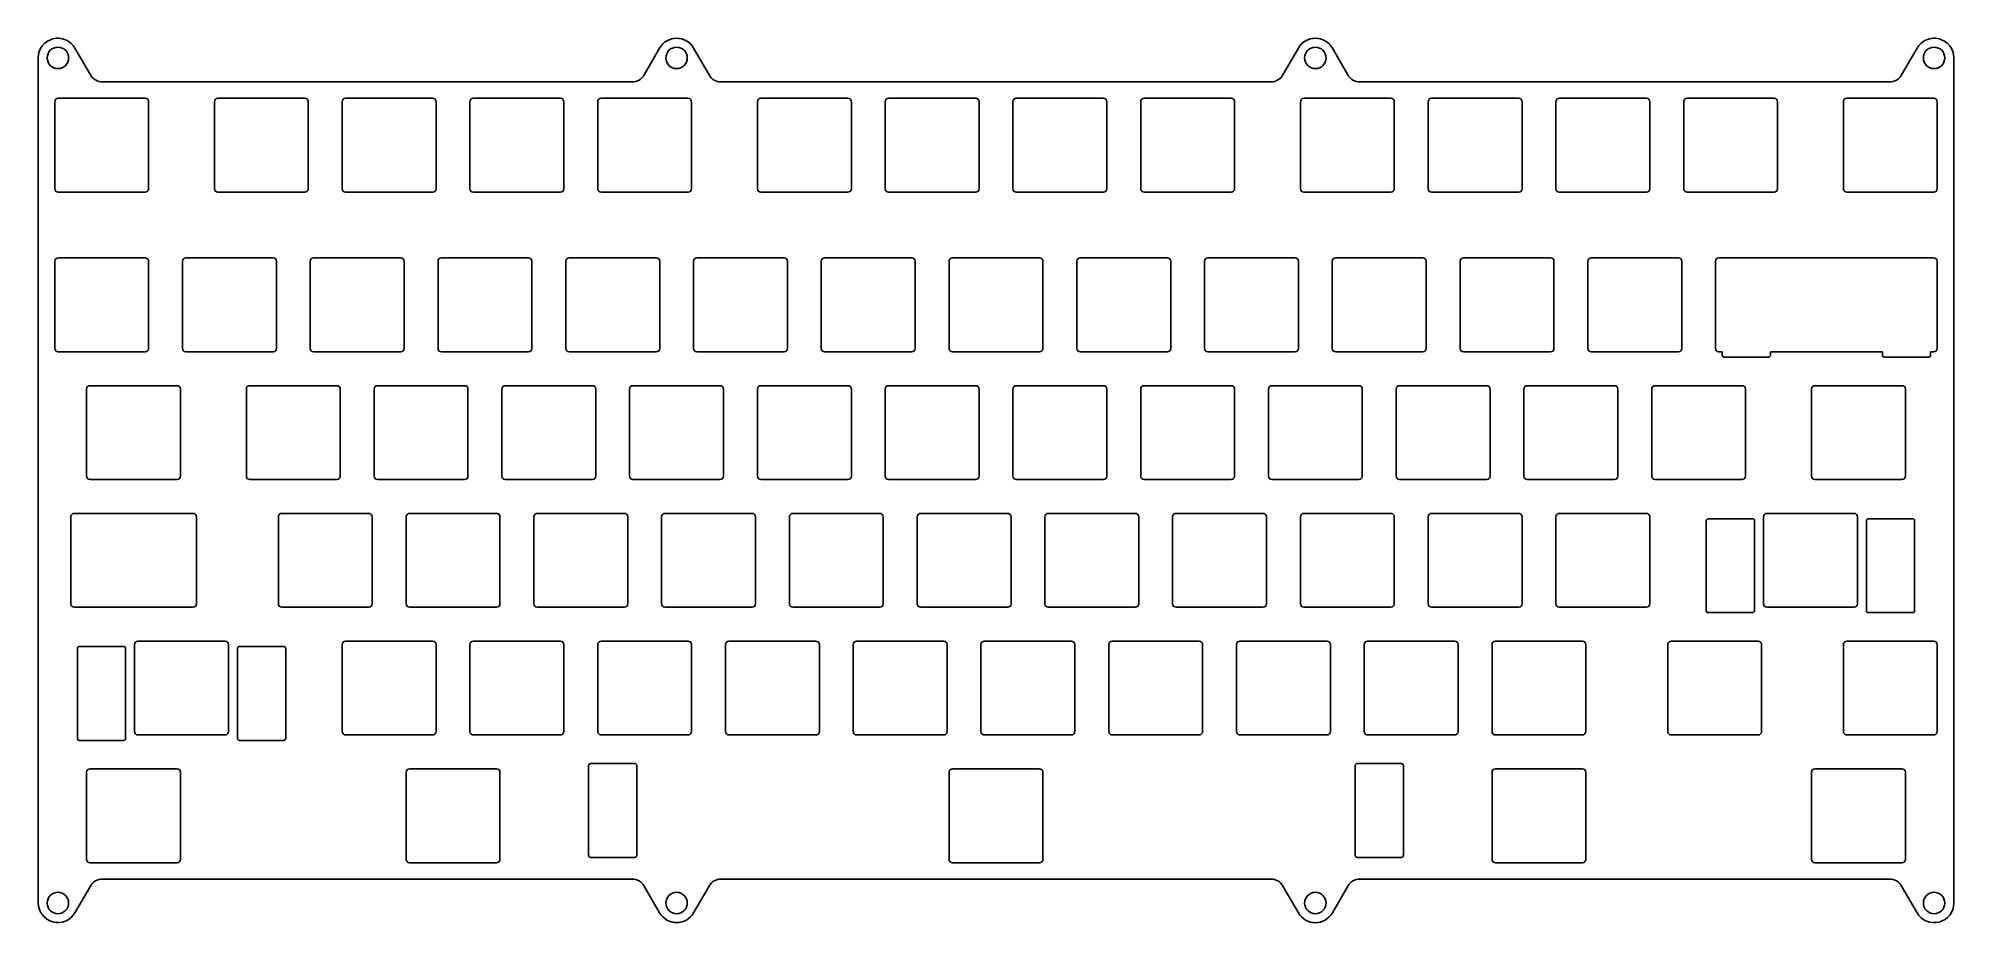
# Model space of a CAD drawing. Header units: millimetres. Extents: x -9 to 276, y -92 to 40.
import ezdxf

# ---------------------------------------------------------------- set-up
doc = ezdxf.new("R2010")
doc.units = ezdxf.units.MM

msp = doc.modelspace()

# ---------------------------------------------------------------- linework, layer by layer
at = {"color": 7, "linetype": 'Continuous', "lineweight": 25}
for p, q in [((-3.99, 38.3), (-1.68, 34.3)), ((83.19, 38.3), (80.88, 34.3)), ((88.26, 38.3), (90.57, 34.3)), ((178.44, 38.3), (176.13, 34.3)), ((183.51, 38.3), (185.82, 34.3)), ((270.69, 38.3), (268.38, 34.3)), ((-9.45, 36.84), (-9.45, -89.22)), ((276.15, 36.84), (276.15, -89.22)), ((0.11, 33.26), (79.09, 33.26)), ((92.36, 33.26), (174.34, 33.26)), ((187.61, 33.26), (266.59, 33.26)), ((-7, 30.31), (-7, 17.31)), ((6.5, 30.81), (-6.5, 30.81)), ((7, 17.31), (7, 30.31)), ((16.81, 30.31), (16.81, 17.31)), ((30.31, 30.81), (17.31, 30.81)), ((30.81, 17.31), (30.81, 30.31)), ((35.86, 30.31), (35.86, 17.31)), ((49.36, 30.81), (36.36, 30.81)), ((49.86, 17.31), (49.86, 30.31)), ((54.91, 30.31), (54.91, 17.31)), ((68.41, 30.81), (55.41, 30.81)), ((68.91, 17.31), (68.91, 30.31)), ((73.96, 30.31), (73.96, 17.31)), ((87.46, 30.81), (74.46, 30.81)), ((87.96, 17.31), (87.96, 30.31)), ((97.78, 30.31), (97.78, 17.31)), ((111.28, 30.81), (98.28, 30.81)), ((111.78, 17.31), (111.78, 30.31)), ((116.83, 30.31), (116.83, 17.31)), ((130.32, 30.81), (117.33, 30.81)), ((130.82, 17.31), (130.82, 30.31)), ((135.88, 30.31), (135.88, 17.31)), ((149.38, 30.81), (136.38, 30.81)), ((149.88, 17.31), (149.88, 30.31)), ((154.93, 30.31), (154.93, 17.31)), ((168.43, 30.81), (155.43, 30.81)), ((168.93, 17.31), (168.93, 30.31)), ((178.74, 30.31), (178.74, 17.31)), ((192.24, 30.81), (179.24, 30.81)), ((192.74, 17.31), (192.74, 30.31)), ((197.79, 30.31), (197.79, 17.31)), ((211.29, 30.81), (198.29, 30.81)), ((211.79, 17.31), (211.79, 30.31)), ((216.84, 30.31), (216.84, 17.31)), ((230.34, 30.81), (217.34, 30.81)), ((230.84, 17.31), (230.84, 30.31)), ((235.89, 30.31), (235.89, 17.31)), ((249.39, 30.81), (236.39, 30.81)), ((249.89, 17.31), (249.89, 30.31)), ((259.7, 30.31), (259.7, 17.31)), ((273.2, 30.81), (260.2, 30.81)), ((273.7, 17.31), (273.7, 30.31)), ((-6.5, 16.81), (6.5, 16.81)), ((17.31, 16.81), (30.31, 16.81)), ((36.36, 16.81), (49.36, 16.81)), ((55.41, 16.81), (68.41, 16.81)), ((74.46, 16.81), (87.46, 16.81)), ((98.28, 16.81), (111.28, 16.81)), ((117.33, 16.81), (130.32, 16.81)), ((136.38, 16.81), (149.38, 16.81)), ((155.43, 16.81), (168.43, 16.81)), ((179.24, 16.81), (192.24, 16.81)), ((198.29, 16.81), (211.29, 16.81)), ((217.34, 16.81), (230.34, 16.81)), ((236.39, 16.81), (249.39, 16.81)), ((260.2, 16.81), (273.2, 16.81)), ((-7, -6.5), (-7, 6.5)), ((-6.5, 7), (6.5, 7)), ((7, -6.5), (7, 6.5)), ((12.05, -6.5), (12.05, 6.5)), ((12.55, 7), (25.55, 7)), ((26.05, -6.5), (26.05, 6.5)), ((31.1, -6.5), (31.1, 6.5)), ((31.6, 7), (44.6, 7)), ((45.1, -6.5), (45.1, 6.5)), ((50.15, -6.5), (50.15, 6.5)), ((50.65, 7), (63.65, 7)), ((64.15, -6.5), (64.15, 6.5)), ((69.2, -6.5), (69.2, 6.5)), ((69.7, 7), (82.7, 7)), ((83.2, -6.5), (83.2, 6.5)), ((88.25, -6.5), (88.25, 6.5)), ((88.75, 7), (101.75, 7)), ((102.25, -6.5), (102.25, 6.5)), ((107.3, -6.5), (107.3, 6.5)), ((107.8, 7), (120.8, 7)), ((121.3, -6.5), (121.3, 6.5)), ((126.35, -6.5), (126.35, 6.5)), ((126.85, 7), (139.85, 7)), ((140.35, -6.5), (140.35, 6.5)), ((145.4, -6.5), (145.4, 6.5)), ((145.9, 7), (158.9, 7)), ((159.4, -6.5), (159.4, 6.5)), ((164.45, -6.5), (164.45, 6.5)), ((164.95, 7), (177.95, 7)), ((178.45, -6.5), (178.45, 6.5)), ((183.5, -6.5), (183.5, 6.5)), ((184, 7), (197, 7)), ((197.5, -6.5), (197.5, 6.5)), ((202.55, -6.5), (202.55, 6.5)), ((203.05, 7), (216.05, 7)), ((216.55, -6.5), (216.55, 6.5)), ((221.6, -6.5), (221.6, 6.5)), ((222.1, 7), (235.1, 7)), ((235.6, -6.5), (235.6, 6.5)), ((240.65, -6.5), (240.65, 6.5)), ((241.15, 7), (273.2, 7)), ((273.7, -6.5), (273.7, 6.5)), ((-6.5, -7), (6.5, -7)), ((12.55, -7), (25.55, -7)), ((31.6, -7), (44.6, -7)), ((50.65, -7), (63.65, -7)), ((69.7, -7), (82.7, -7)), ((88.75, -7), (101.75, -7)), ((107.8, -7), (120.8, -7)), ((126.85, -7), (139.85, -7)), ((145.9, -7), (158.9, -7)), ((164.95, -7), (177.95, -7)), ((184, -7), (197, -7)), ((203.05, -7), (216.05, -7)), ((222.1, -7), (235.1, -7)), ((241.15, -7), (241.64, -7)), ((241.64, -7), (241.64, -7.5)), ((241.94, -7.8), (248.54, -7.8)), ((248.84, -7), (248.84, -7.5)), ((248.84, -7), (265.51, -7)), ((265.51, -7), (265.51, -7.5)), ((265.81, -7.8), (272.41, -7.8)), ((272.71, -7), (272.71, -7.5)), ((272.71, -7), (273.2, -7)), ((-2.24, -25.55), (-2.24, -12.55)), ((-1.74, -12.05), (11.26, -12.05)), ((11.76, -25.55), (11.76, -12.55)), ((21.57, -25.55), (21.57, -12.55)), ((22.07, -12.05), (35.08, -12.05)), ((35.58, -25.55), (35.58, -12.55)), ((40.62, -25.55), (40.62, -12.55)), ((41.12, -12.05), (54.12, -12.05)), ((54.62, -25.55), (54.62, -12.55)), ((59.67, -25.55), (59.67, -12.55)), ((60.17, -12.05), (73.17, -12.05)), ((73.67, -25.55), (73.67, -12.55)), ((78.72, -25.55), (78.72, -12.55)), ((79.22, -12.05), (92.22, -12.05)), ((92.72, -25.55), (92.72, -12.55)), ((97.78, -25.55), (97.78, -12.55)), ((98.28, -12.05), (111.28, -12.05)), ((111.78, -25.55), (111.78, -12.55)), ((116.83, -25.55), (116.83, -12.55)), ((117.33, -12.05), (130.32, -12.05)), ((130.82, -25.55), (130.82, -12.55)), ((135.88, -25.55), (135.88, -12.55)), ((136.38, -12.05), (149.38, -12.05)), ((149.88, -25.55), (149.88, -12.55)), ((154.93, -25.55), (154.93, -12.55)), ((155.43, -12.05), (168.43, -12.05)), ((168.93, -25.55), (168.93, -12.55)), ((173.97, -25.55), (173.97, -12.55)), ((174.47, -12.05), (187.47, -12.05)), ((187.97, -25.55), (187.97, -12.55)), ((193.03, -25.55), (193.03, -12.55)), ((193.53, -12.05), (206.53, -12.05)), ((207.03, -25.55), (207.03, -12.55)), ((212.07, -25.55), (212.07, -12.55)), ((212.57, -12.05), (225.57, -12.05)), ((226.07, -25.55), (226.07, -12.55)), ((231.12, -25.55), (231.12, -12.55)), ((231.62, -12.05), (244.62, -12.05)), ((245.12, -25.55), (245.12, -12.55)), ((254.94, -25.55), (254.94, -12.55)), ((255.44, -12.05), (268.44, -12.05)), ((268.94, -25.55), (268.94, -12.55)), ((-1.74, -26.05), (11.26, -26.05)), ((22.07, -26.05), (35.08, -26.05)), ((41.12, -26.05), (54.12, -26.05)), ((60.17, -26.05), (73.17, -26.05)), ((79.22, -26.05), (92.22, -26.05)), ((98.28, -26.05), (111.28, -26.05)), ((117.33, -26.05), (130.32, -26.05)), ((136.38, -26.05), (149.38, -26.05)), ((155.43, -26.05), (168.43, -26.05)), ((174.47, -26.05), (187.47, -26.05)), ((193.53, -26.05), (206.53, -26.05)), ((212.57, -26.05), (225.57, -26.05)), ((231.62, -26.05), (244.62, -26.05)), ((255.44, -26.05), (268.44, -26.05)), ((-4.12, -31.1), (13.64, -31.1)), ((26.84, -31.1), (39.84, -31.1)), ((45.89, -31.1), (58.89, -31.1)), ((64.94, -31.1), (77.94, -31.1)), ((83.99, -31.1), (96.99, -31.1)), ((103.04, -31.1), (116.04, -31.1)), ((122.09, -31.1), (135.09, -31.1)), ((141.14, -31.1), (154.14, -31.1)), ((160.19, -31.1), (173.19, -31.1)), ((179.24, -31.1), (192.24, -31.1)), ((198.29, -31.1), (211.29, -31.1)), ((217.34, -31.1), (230.34, -31.1)), ((248.29, -31.1), (261.29, -31.1)), ((-4.62, -44.6), (-4.62, -31.6)), ((14.14, -44.6), (14.14, -31.6)), ((26.34, -44.6), (26.34, -31.6)), ((40.34, -44.6), (40.34, -31.6)), ((45.39, -44.6), (45.39, -31.6)), ((59.39, -44.6), (59.39, -31.6)), ((64.44, -44.6), (64.44, -31.6)), ((78.44, -44.6), (78.44, -31.6)), ((83.49, -44.6), (83.49, -31.6)), ((97.49, -44.6), (97.49, -31.6)), ((102.54, -44.6), (102.54, -31.6)), ((116.54, -44.6), (116.54, -31.6)), ((121.59, -44.6), (121.59, -31.6)), ((135.59, -44.6), (135.59, -31.6)), ((140.64, -44.6), (140.64, -31.6)), ((154.64, -44.6), (154.64, -31.6)), ((159.69, -44.6), (159.69, -31.6)), ((173.69, -44.6), (173.69, -31.6)), ((178.74, -44.6), (178.74, -31.6)), ((192.74, -44.6), (192.74, -31.6)), ((197.79, -44.6), (197.79, -31.6)), ((211.79, -44.6), (211.79, -31.6)), ((216.84, -44.6), (216.84, -31.6)), ((230.84, -44.6), (230.84, -31.6)), ((239.26, -32.2), (239.26, -45.6)), ((246.16, -31.9), (239.56, -31.9)), ((246.46, -45.6), (246.46, -32.2)), ((247.79, -44.6), (247.79, -31.6)), ((261.79, -44.6), (261.79, -31.6)), ((263.13, -32.2), (263.13, -45.6)), ((270.03, -31.9), (263.43, -31.9)), ((270.33, -45.6), (270.33, -32.2)), ((-4.12, -45.1), (13.64, -45.1)), ((26.84, -45.1), (39.84, -45.1)), ((45.89, -45.1), (58.89, -45.1)), ((64.94, -45.1), (77.94, -45.1)), ((83.99, -45.1), (96.99, -45.1)), ((103.04, -45.1), (116.04, -45.1)), ((122.09, -45.1), (135.09, -45.1)), ((141.14, -45.1), (154.14, -45.1)), ((160.19, -45.1), (173.19, -45.1)), ((179.24, -45.1), (192.24, -45.1)), ((198.29, -45.1), (211.29, -45.1)), ((217.34, -45.1), (230.34, -45.1)), ((248.29, -45.1), (261.29, -45.1)), ((239.56, -45.9), (246.16, -45.9)), ((263.43, -45.9), (270.03, -45.9)), ((-3.63, -51.25), (-3.63, -64.65)), ((3.27, -50.95), (-3.33, -50.95)), ((3.57, -64.65), (3.57, -51.25)), ((4.91, -63.65), (4.91, -50.65)), ((5.41, -50.15), (18.41, -50.15)), ((18.91, -63.65), (18.91, -50.65)), ((20.24, -51.25), (20.24, -64.65)), ((27.14, -50.95), (20.54, -50.95)), ((27.44, -64.65), (27.44, -51.25)), ((35.86, -63.65), (35.86, -50.65)), ((36.36, -50.15), (49.36, -50.15)), ((49.86, -63.65), (49.86, -50.65)), ((54.91, -63.65), (54.91, -50.65)), ((55.41, -50.15), (68.41, -50.15)), ((68.91, -63.65), (68.91, -50.65)), ((73.96, -63.65), (73.96, -50.65)), ((74.46, -50.15), (87.46, -50.15)), ((87.96, -63.65), (87.96, -50.65)), ((93.01, -63.65), (93.01, -50.65)), ((93.51, -50.15), (106.51, -50.15)), ((107.01, -63.65), (107.01, -50.65)), ((112.06, -63.65), (112.06, -50.65)), ((112.56, -50.15), (125.56, -50.15)), ((126.06, -63.65), (126.06, -50.65)), ((131.11, -63.65), (131.11, -50.65)), ((131.61, -50.15), (144.61, -50.15)), ((145.11, -63.65), (145.11, -50.65)), ((150.16, -63.65), (150.16, -50.65)), ((150.66, -50.15), (163.66, -50.15)), ((164.16, -63.65), (164.16, -50.65)), ((169.21, -63.65), (169.21, -50.65)), ((169.71, -50.15), (182.71, -50.15)), ((183.21, -63.65), (183.21, -50.65)), ((188.26, -63.65), (188.26, -50.65)), ((188.76, -50.15), (201.76, -50.15)), ((202.26, -63.65), (202.26, -50.65)), ((207.31, -63.65), (207.31, -50.65)), ((207.81, -50.15), (220.81, -50.15)), ((221.31, -63.65), (221.31, -50.65)), ((233.51, -63.65), (233.51, -50.65)), ((234.01, -50.15), (247.01, -50.15)), ((247.51, -63.65), (247.51, -50.65)), ((259.7, -63.65), (259.7, -50.65)), ((260.2, -50.15), (273.2, -50.15)), ((273.7, -63.65), (273.7, -50.65)), ((-3.33, -64.95), (3.27, -64.95)), ((5.41, -64.15), (18.41, -64.15)), ((20.54, -64.95), (27.14, -64.95)), ((36.36, -64.15), (49.36, -64.15)), ((55.41, -64.15), (68.41, -64.15)), ((74.46, -64.15), (87.46, -64.15)), ((93.51, -64.15), (106.51, -64.15)), ((112.56, -64.15), (125.56, -64.15)), ((131.61, -64.15), (144.61, -64.15)), ((150.66, -64.15), (163.66, -64.15)), ((169.71, -64.15), (182.71, -64.15)), ((188.76, -64.15), (201.76, -64.15)), ((207.81, -64.15), (220.81, -64.15)), ((234.01, -64.15), (247.01, -64.15)), ((260.2, -64.15), (273.2, -64.15)), ((79.5, -68.4), (72.9, -68.4)), ((193.8, -68.4), (187.2, -68.4)), ((-2.24, -82.7), (-2.24, -69.7)), ((-1.74, -69.2), (11.26, -69.2)), ((11.76, -82.7), (11.76, -69.7)), ((45.39, -82.7), (45.39, -69.7)), ((45.89, -69.2), (58.89, -69.2)), ((59.39, -82.7), (59.39, -69.7)), ((72.6, -68.7), (72.6, -82.1)), ((79.8, -82.1), (79.8, -68.7)), ((126.35, -82.7), (126.35, -69.7)), ((126.85, -69.2), (139.85, -69.2)), ((140.35, -82.7), (140.35, -69.7)), ((186.9, -68.7), (186.9, -82.1)), ((194.1, -82.1), (194.1, -68.7)), ((207.31, -82.7), (207.31, -69.7)), ((207.81, -69.2), (220.81, -69.2)), ((221.31, -82.7), (221.31, -69.7)), ((254.94, -82.7), (254.94, -69.7)), ((255.44, -69.2), (268.44, -69.2)), ((268.94, -82.7), (268.94, -69.7)), ((72.9, -82.4), (79.5, -82.4)), ((187.2, -82.4), (193.8, -82.4)), ((-1.74, -83.2), (11.26, -83.2)), ((0.11, -85.65), (79.09, -85.65)), ((45.89, -83.2), (58.89, -83.2)), ((92.36, -85.65), (174.34, -85.65)), ((126.85, -83.2), (139.85, -83.2)), ((187.61, -85.65), (266.59, -85.65)), ((207.81, -83.2), (220.81, -83.2)), ((255.44, -83.2), (268.44, -83.2)), ((-3.99, -90.69), (-1.68, -86.69)), ((83.19, -90.69), (80.88, -86.69)), ((88.26, -90.69), (90.57, -86.69)), ((178.44, -90.69), (176.13, -86.69)), ((183.51, -90.69), (185.82, -86.69)), ((270.69, -90.69), (268.38, -86.69))]:
    msp.add_line(p, q, dxfattribs=at)
for centre in [(-6.53, 36.84), (85.72, 36.84), (180.97, 36.84), (273.23, 36.84), (-6.53, -89.22), (85.72, -89.22), (180.97, -89.22), (273.23, -89.22)]:
    msp.add_circle(centre, 1.6, dxfattribs=at)
for centre, radius, start, end in [((-6.53, 36.84), 2.93, 30, 180), ((85.72, 36.84), 2.93, 30, 150), ((180.97, 36.84), 2.93, 30, 150), ((273.23, 36.84), 2.93, 0, 150), ((0.11, 35.34), 2.07, 210, 270), ((79.09, 35.34), 2.08, 270, 330), ((92.36, 35.34), 2.08, 210, 270), ((174.34, 35.34), 2.07, 270, 330), ((187.61, 35.34), 2.08, 210, 270), ((266.59, 35.34), 2.08, 270, 330), ((-6.5, 30.31), 0.5, 90, 180), ((6.5, 30.31), 0.5, 0, 90), ((17.31, 30.31), 0.5, 90, 180), ((30.31, 30.31), 0.5, 360, 90), ((36.36, 30.31), 0.5, 90, 180), ((49.36, 30.31), 0.5, 0, 90), ((55.41, 30.31), 0.5, 90, 180), ((68.41, 30.31), 0.5, 0, 90), ((74.46, 30.31), 0.5, 90, 180), ((87.46, 30.31), 0.5, 0, 90), ((98.28, 30.31), 0.5, 90, 180), ((111.28, 30.31), 0.5, 0, 90), ((117.33, 30.31), 0.5, 90, 180), ((130.32, 30.31), 0.5, 360, 90), ((136.38, 30.31), 0.5, 90, 180), ((149.38, 30.31), 0.5, 360, 90), ((155.43, 30.31), 0.5, 90, 180), ((168.43, 30.31), 0.5, 360, 90), ((179.24, 30.31), 0.5, 90, 180), ((192.24, 30.31), 0.5, 0, 90), ((198.29, 30.31), 0.5, 90, 180), ((211.29, 30.31), 0.5, 0, 90), ((217.34, 30.31), 0.5, 90, 180), ((230.34, 30.31), 0.5, 0, 90), ((236.39, 30.31), 0.5, 90, 180), ((249.39, 30.31), 0.5, 0, 90), ((260.2, 30.31), 0.5, 90, 180), ((273.2, 30.31), 0.5, 0, 90), ((-6.5, 17.31), 0.5, 180, 270), ((6.5, 17.31), 0.5, 270, 360), ((17.31, 17.31), 0.5, 180, 270), ((30.31, 17.31), 0.5, 270, 0), ((36.36, 17.31), 0.5, 180, 270), ((49.36, 17.31), 0.5, 270, 0), ((55.41, 17.31), 0.5, 180, 270), ((68.41, 17.31), 0.5, 270, 360), ((74.46, 17.31), 0.5, 180, 270), ((87.46, 17.31), 0.5, 270, 360), ((98.28, 17.31), 0.5, 180, 270), ((111.28, 17.31), 0.5, 270, 360), ((117.33, 17.31), 0.5, 180, 270), ((130.32, 17.31), 0.5, 270, 0), ((136.38, 17.31), 0.5, 180, 270), ((149.38, 17.31), 0.5, 270, 0), ((155.43, 17.31), 0.5, 180, 270), ((168.43, 17.31), 0.5, 270, 0), ((179.24, 17.31), 0.5, 180, 270), ((192.24, 17.31), 0.5, 270, 360), ((198.29, 17.31), 0.5, 180, 270), ((211.29, 17.31), 0.5, 270, 360), ((217.34, 17.31), 0.5, 180, 270), ((230.34, 17.31), 0.5, 270, 360), ((236.39, 17.31), 0.5, 180, 270), ((249.39, 17.31), 0.5, 270, 360), ((260.2, 17.31), 0.5, 180, 270), ((273.2, 17.31), 0.5, 270, 360), ((-6.5, 6.5), 0.5, 90, 180), ((6.5, 6.5), 0.5, 0, 90), ((12.55, 6.5), 0.5, 90, 180), ((25.55, 6.5), 0.5, 0, 90), ((31.6, 6.5), 0.5, 90, 180), ((44.6, 6.5), 0.5, 0, 90), ((50.65, 6.5), 0.5, 90, 180), ((63.65, 6.5), 0.5, 0, 90), ((69.7, 6.5), 0.5, 90, 180), ((82.7, 6.5), 0.5, 0, 90), ((88.75, 6.5), 0.5, 90, 180), ((101.75, 6.5), 0.5, 0, 90), ((107.8, 6.5), 0.5, 90, 180), ((120.8, 6.5), 0.5, 0, 90), ((126.85, 6.5), 0.5, 90, 180), ((139.85, 6.5), 0.5, 360, 90), ((145.9, 6.5), 0.5, 90, 180), ((158.9, 6.5), 0.5, 360, 90), ((164.95, 6.5), 0.5, 90, 180), ((177.95, 6.5), 0.5, 360, 90), ((184, 6.5), 0.5, 90, 180), ((197, 6.5), 0.5, 360, 90), ((203.05, 6.5), 0.5, 90, 180), ((216.05, 6.5), 0.5, 360, 90), ((222.1, 6.5), 0.5, 90, 180), ((235.1, 6.5), 0.5, 360, 90), ((241.15, 6.5), 0.5, 90, 180), ((273.2, 6.5), 0.5, 0, 90), ((-6.5, -6.5), 0.5, 180, 270), ((6.5, -6.5), 0.5, 270, 360), ((12.55, -6.5), 0.5, 180, 270), ((25.55, -6.5), 0.5, 270, 0), ((31.6, -6.5), 0.5, 180, 270), ((44.6, -6.5), 0.5, 270, 0), ((50.65, -6.5), 0.5, 180, 270), ((63.65, -6.5), 0.5, 270, 0), ((69.7, -6.5), 0.5, 180, 270), ((82.7, -6.5), 0.5, 270, 360), ((88.75, -6.5), 0.5, 180, 270), ((101.75, -6.5), 0.5, 270, 360), ((107.8, -6.5), 0.5, 180, 270), ((120.8, -6.5), 0.5, 270, 360), ((126.85, -6.5), 0.5, 180, 270), ((139.85, -6.5), 0.5, 270, 0), ((145.9, -6.5), 0.5, 180, 270), ((158.9, -6.5), 0.5, 270, 0), ((164.95, -6.5), 0.5, 180, 270), ((177.95, -6.5), 0.5, 270, 0), ((184, -6.5), 0.5, 180, 270), ((197, -6.5), 0.5, 270, 0), ((203.05, -6.5), 0.5, 180, 270), ((216.05, -6.5), 0.5, 270, 0), ((222.1, -6.5), 0.5, 180, 270), ((235.1, -6.5), 0.5, 270, 0), ((241.15, -6.5), 0.5, 180, 270), ((241.94, -7.5), 0.3, 180, 270), ((248.54, -7.5), 0.3, 270, 360), ((265.81, -7.5), 0.3, 180, 270), ((272.41, -7.5), 0.3, 270, 360), ((273.2, -6.5), 0.5, 270, 0), ((-1.74, -12.55), 0.5, 90, 180), ((11.26, -12.55), 0.5, 0, 90), ((22.07, -12.55), 0.5, 90, 180), ((35.08, -12.55), 0.5, 0, 90), ((41.12, -12.55), 0.5, 90, 180), ((54.12, -12.55), 0.5, 0, 90), ((60.17, -12.55), 0.5, 90, 180), ((73.17, -12.55), 0.5, 0, 90), ((79.22, -12.55), 0.5, 90, 180), ((92.22, -12.55), 0.5, 0, 90), ((98.28, -12.55), 0.5, 90, 180), ((111.28, -12.55), 0.5, 0, 90), ((117.33, -12.55), 0.5, 90, 180), ((130.32, -12.55), 0.5, 360, 90), ((136.38, -12.55), 0.5, 90, 180), ((149.38, -12.55), 0.5, 360, 90), ((155.43, -12.55), 0.5, 90, 180), ((168.43, -12.55), 0.5, 360, 90), ((174.47, -12.55), 0.5, 90, 180), ((187.47, -12.55), 0.5, 360, 90), ((193.53, -12.55), 0.5, 90, 180), ((206.53, -12.55), 0.5, 360, 90), ((212.57, -12.55), 0.5, 90, 180), ((225.57, -12.55), 0.5, 360, 90), ((231.62, -12.55), 0.5, 90, 180), ((244.62, -12.55), 0.5, 360, 90), ((255.44, -12.55), 0.5, 90, 180), ((268.44, -12.55), 0.5, 0, 90), ((-1.74, -25.55), 0.5, 180, 270), ((11.26, -25.55), 0.5, 270, 360), ((22.07, -25.55), 0.5, 180, 270), ((35.08, -25.55), 0.5, 270, 0), ((41.12, -25.55), 0.5, 180, 270), ((54.12, -25.55), 0.5, 270, 0), ((60.17, -25.55), 0.5, 180, 270), ((73.17, -25.55), 0.5, 270, 360), ((79.22, -25.55), 0.5, 180, 270), ((92.22, -25.55), 0.5, 270, 360), ((98.28, -25.55), 0.5, 180, 270), ((111.28, -25.55), 0.5, 270, 360), ((117.33, -25.55), 0.5, 180, 270), ((130.32, -25.55), 0.5, 270, 0), ((136.38, -25.55), 0.5, 180, 270), ((149.38, -25.55), 0.5, 270, 0), ((155.43, -25.55), 0.5, 180, 270), ((168.43, -25.55), 0.5, 270, 0), ((174.47, -25.55), 0.5, 180, 270), ((187.47, -25.55), 0.5, 270, 0), ((193.53, -25.55), 0.5, 180, 270), ((206.53, -25.55), 0.5, 270, 0), ((212.57, -25.55), 0.5, 180, 270), ((225.57, -25.55), 0.5, 270, 0), ((231.62, -25.55), 0.5, 180, 270), ((244.62, -25.55), 0.5, 270, 0), ((255.44, -25.55), 0.5, 180, 270), ((268.44, -25.55), 0.5, 270, 0), ((-4.12, -31.6), 0.5, 90, 180), ((13.64, -31.6), 0.5, 0, 90), ((26.84, -31.6), 0.5, 90, 180), ((39.84, -31.6), 0.5, 0, 90), ((45.89, -31.6), 0.5, 90, 180), ((58.89, -31.6), 0.5, 0, 90), ((64.94, -31.6), 0.5, 90, 180), ((77.94, -31.6), 0.5, 0, 90), ((83.99, -31.6), 0.5, 90, 180), ((96.99, -31.6), 0.5, 0, 90), ((103.04, -31.6), 0.5, 90, 180), ((116.04, -31.6), 0.5, 0, 90), ((122.09, -31.6), 0.5, 90, 180), ((135.09, -31.6), 0.5, 360, 90), ((141.14, -31.6), 0.5, 90, 180), ((154.14, -31.6), 0.5, 360, 90), ((160.19, -31.6), 0.5, 90, 180), ((173.19, -31.6), 0.5, 360, 90), ((179.24, -31.6), 0.5, 90, 180), ((192.24, -31.6), 0.5, 360, 90), ((198.29, -31.6), 0.5, 90, 180), ((211.29, -31.6), 0.5, 360, 90), ((217.34, -31.6), 0.5, 90, 180), ((230.34, -31.6), 0.5, 360, 90), ((248.29, -31.6), 0.5, 90, 180), ((261.29, -31.6), 0.5, 0, 90), ((239.56, -32.2), 0.3, 90, 180), ((246.16, -32.2), 0.3, 0, 90), ((263.43, -32.2), 0.3, 90, 180), ((270.03, -32.2), 0.3, 0, 90), ((-4.12, -44.6), 0.5, 180, 270), ((13.64, -44.6), 0.5, 270, 0), ((26.84, -44.6), 0.5, 180, 270), ((39.84, -44.6), 0.5, 270, 0), ((45.89, -44.6), 0.5, 180, 270), ((58.89, -44.6), 0.5, 270, 360), ((64.94, -44.6), 0.5, 180, 270), ((77.94, -44.6), 0.5, 270, 0), ((83.99, -44.6), 0.5, 180, 270), ((96.99, -44.6), 0.5, 270, 0), ((103.04, -44.6), 0.5, 180, 270), ((116.04, -44.6), 0.5, 270, 0), ((122.09, -44.6), 0.5, 180, 270), ((135.09, -44.6), 0.5, 270, 0), ((141.14, -44.6), 0.5, 180, 270), ((154.14, -44.6), 0.5, 270, 0), ((160.19, -44.6), 0.5, 180, 270), ((173.19, -44.6), 0.5, 270, 0), ((179.24, -44.6), 0.5, 180, 270), ((192.24, -44.6), 0.5, 270, 0), ((198.29, -44.6), 0.5, 180, 270), ((211.29, -44.6), 0.5, 270, 0), ((217.34, -44.6), 0.5, 180, 270), ((230.34, -44.6), 0.5, 270, 0), ((239.56, -45.6), 0.3, 180, 270), ((246.16, -45.6), 0.3, 270, 0), ((248.29, -44.6), 0.5, 180, 270), ((261.29, -44.6), 0.5, 270, 360), ((263.43, -45.6), 0.3, 180, 270), ((270.03, -45.6), 0.3, 270, 360), ((-3.33, -51.25), 0.3, 90, 180), ((3.27, -51.25), 0.3, 0, 90), ((5.41, -50.65), 0.5, 90, 180), ((18.41, -50.65), 0.5, 0, 90), ((20.54, -51.25), 0.3, 90, 180), ((27.14, -51.25), 0.3, 0, 90), ((36.36, -50.65), 0.5, 90, 180), ((49.36, -50.65), 0.5, 0, 90), ((55.41, -50.65), 0.5, 90, 180), ((68.41, -50.65), 0.5, 0, 90), ((74.46, -50.65), 0.5, 90, 180), ((87.46, -50.65), 0.5, 0, 90), ((93.51, -50.65), 0.5, 90, 180), ((106.51, -50.65), 0.5, 0, 90), ((112.56, -50.65), 0.5, 90, 180), ((125.56, -50.65), 0.5, 0, 90), ((131.61, -50.65), 0.5, 90, 180), ((144.61, -50.65), 0.5, 360, 90), ((150.66, -50.65), 0.5, 90, 180), ((163.66, -50.65), 0.5, 360, 90), ((169.71, -50.65), 0.5, 90, 180), ((182.71, -50.65), 0.5, 360, 90), ((188.76, -50.65), 0.5, 90, 180), ((201.76, -50.65), 0.5, 360, 90), ((207.81, -50.65), 0.5, 90, 180), ((220.81, -50.65), 0.5, 360, 90), ((234.01, -50.65), 0.5, 90, 180), ((247.01, -50.65), 0.5, 0, 90), ((260.2, -50.65), 0.5, 90, 180), ((273.2, -50.65), 0.5, 0, 90), ((-3.33, -64.65), 0.3, 180, 270), ((3.27, -64.65), 0.3, 270, 360), ((5.41, -63.65), 0.5, 180, 270), ((18.41, -63.65), 0.5, 270, 360), ((20.54, -64.65), 0.3, 180, 270), ((27.14, -64.65), 0.3, 270, 0), ((36.36, -63.65), 0.5, 180, 270), ((49.36, -63.65), 0.5, 270, 360), ((55.41, -63.65), 0.5, 180, 270), ((68.41, -63.65), 0.5, 270, 360), ((74.46, -63.65), 0.5, 180, 270), ((87.46, -63.65), 0.5, 270, 360), ((93.51, -63.65), 0.5, 180, 270), ((106.51, -63.65), 0.5, 270, 360), ((112.56, -63.65), 0.5, 180, 270), ((125.56, -63.65), 0.5, 270, 0), ((131.61, -63.65), 0.5, 180, 270), ((144.61, -63.65), 0.5, 270, 0), ((150.66, -63.65), 0.5, 180, 270), ((163.66, -63.65), 0.5, 270, 0), ((169.71, -63.65), 0.5, 180, 270), ((182.71, -63.65), 0.5, 270, 0), ((188.76, -63.65), 0.5, 180, 270), ((201.76, -63.65), 0.5, 270, 0), ((207.81, -63.65), 0.5, 180, 270), ((220.81, -63.65), 0.5, 270, 0), ((234.01, -63.65), 0.5, 180, 270), ((247.01, -63.65), 0.5, 270, 0), ((260.2, -63.65), 0.5, 180, 270), ((273.2, -63.65), 0.5, 270, 0), ((72.9, -68.7), 0.3, 90, 180), ((79.5, -68.7), 0.3, 360, 90), ((187.2, -68.7), 0.3, 90, 180), ((193.8, -68.7), 0.3, 360, 90), ((-1.74, -69.7), 0.5, 90, 180), ((11.26, -69.7), 0.5, 0, 90), ((45.89, -69.7), 0.5, 90, 180), ((58.89, -69.7), 0.5, 0, 90), ((126.85, -69.7), 0.5, 90, 180), ((139.85, -69.7), 0.5, 0, 90), ((207.81, -69.7), 0.5, 90, 180), ((220.81, -69.7), 0.5, 360, 90), ((255.44, -69.7), 0.5, 90, 180), ((268.44, -69.7), 0.5, 0, 90), ((-1.74, -82.7), 0.5, 180, 270), ((11.26, -82.7), 0.5, 270, 360), ((45.89, -82.7), 0.5, 180, 270), ((58.89, -82.7), 0.5, 270, 360), ((72.9, -82.1), 0.3, 180, 270), ((79.5, -82.1), 0.3, 270, 360), ((126.85, -82.7), 0.5, 180, 270), ((139.85, -82.7), 0.5, 270, 360), ((187.2, -82.1), 0.3, 180, 270), ((193.8, -82.1), 0.3, 270, 360), ((207.81, -82.7), 0.5, 180, 270), ((220.81, -82.7), 0.5, 270, 0), ((255.44, -82.7), 0.5, 180, 270), ((268.44, -82.7), 0.5, 270, 360), ((0.11, -87.72), 2.07, 90, 150), ((79.09, -87.72), 2.07, 30, 90), ((92.36, -87.72), 2.08, 90, 150), ((174.34, -87.72), 2.08, 30, 90), ((187.61, -87.72), 2.08, 90, 150), ((266.59, -87.72), 2.07, 30, 90), ((-6.53, -89.22), 2.92, 180, 330), ((85.72, -89.22), 2.92, 210, 330), ((180.97, -89.22), 2.93, 210, 330), ((273.23, -89.22), 2.93, 210, 0)]:
    msp.add_arc(centre, radius, start, end, dxfattribs=at)

doc.saveas('drawing.dxf')
